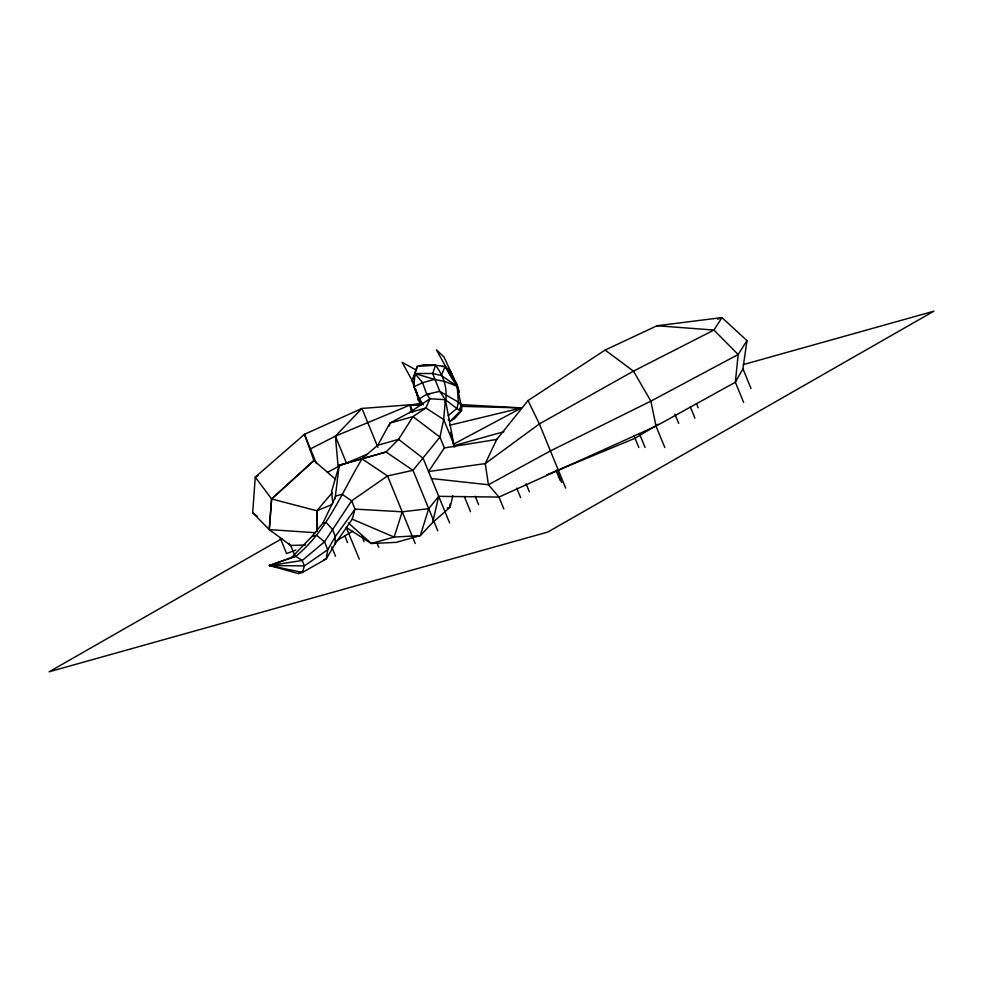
<?xml version="1.0" encoding="UTF-8"?>
<svg xmlns="http://www.w3.org/2000/svg" width="983" height="983" viewBox="0 0 983 983"><rect width="100%" height="100%" fill="white"/><g stroke="black" fill="none" stroke-linecap="round" stroke-linejoin="round"><path stroke-width="1.47" d="M445.311 402.391C448.051 389.047 443.64 375.985 435.506 365.234L424.029 364.693L417.284 366.389L414.986 372.68L412.172 380.937L415.944 391.91L421.535 403.669L413.868 386.847L414.949 373.528L417.284 366.389L435.506 365.234L445.029 366.524L447.756 368.723M335.019 544.004L335.338 536.485L332.414 529.346L326.245 522.612L322.989 523.005L311.844 536.534L291.718 557.447L269.477 565.52L298.328 573.593L302.469 572.425L326.27 558.922L335.019 544.004L352.246 519.159L355.035 509.12L351.631 500.826L342.047 494.265L335.854 495.997L322.989 523.005M448.223 419.913L450.509 420.884L454.441 418.758L461.555 410.697L461.887 405.107L458.348 402.121L439.745 391.345L432.68 373.491L435.506 365.234M294.593 554.99L290.673 545.454L269.268 529.616L252.692 512.733L255.248 477.136L304.46 434.314L361.953 408.436L420.638 404.001M315.531 532.712L269.268 529.616L271.603 498.934L313.921 460.548L304.46 434.314L316.452 463.546M269.268 529.616L271.603 498.934M423.268 404.775L419.237 398.791L426.769 394.306L439.745 391.345L445.397 399.712L443.689 419.52L439.942 437.116L412.995 470.341L387.511 475.932L351.631 500.826L324.501 541.793L302.186 560.519L269.477 565.52L302.469 572.425L304.398 565.889L302.186 560.519L295.846 556.292L291.718 557.447M450.509 420.884L460.29 411.115L461.027 404.627L456.837 385.447M359.274 559.167L346.274 527.478L371.291 543.476L396.198 542.37L420.306 535.612L428.711 508.666L438.713 496.341L498.971 497.066L656.017 426.081L735.358 382.252L742.927 368.76L746.982 340.597L721.94 317.607L657.025 325.742L605.123 350.059L528.055 400.536L496.747 439.426L485.246 463.595L488.428 484.766L498.971 497.066L503.861 508.985M389.305 426.057L389.944 423.071L409.616 412.541L429.878 398.742L445.397 399.712L460.29 411.115L461.555 410.697M348.265 522.858L371.291 543.476L394.146 537.074L420.306 535.612L432.68 522.489L438.713 496.341M452.856 495.776L450.103 507.203L432.68 522.489M448.137 415.686L457.009 408.314L458.348 402.121L457.107 384.439L450.718 373.098M335.068 498.86L339.196 465.242L386.012 452.008L398.582 439.376L412.958 416.62L425.86 407.994L429.878 398.742L426.769 394.306L422.567 382.694L414.949 373.528L412.172 380.937M428.711 508.666L402.219 511.799L394.146 537.074L352.246 519.159M445.029 366.524L456.69 386.012L441.342 375.518L445.029 366.524L441.994 366.475M361.904 458.766L377.816 445.201L389.944 423.071L412.958 416.62L439.942 437.116L444.377 447.929L428.551 471.545L485.246 463.595L539.372 423.919L633.482 371.132L713.953 330.055L721.94 317.607L717.664 319.168M428.453 401.15L429.878 398.742M746.982 340.597L738.159 354.519L735.358 382.252L743.652 402.477M332.426 492.458L316.882 510.779L317.017 531.336L316.882 510.767M309.571 449.354L335.387 436.145L361.953 408.436L377.951 447.437M257.964 475.747L255.248 477.136L271.615 498.959L313.921 460.548L335.633 479.348M658.205 424.275L635.055 438.271L546.609 474.875M337.12 540.429L352.737 531.25M298.328 573.593L302.211 571.356M282.096 538.537L49.15 671.794L547.826 532.036L933.85 311.206L743.246 364.619M327.45 472.393L338.127 466.63L367.753 453.962M453.999 443.935L521.506 407.92L460.241 404.591M413.868 386.847L422.567 382.694L434.375 379.401L444.709 381.465L456.69 386.012M338.127 466.63L335.387 436.145L410.058 405.021L420.613 404.124M332.082 504.463L316.882 510.779L271.615 498.959M295.895 550.025L286.581 553.54L279.983 537.443M273.987 566.294L269.477 565.52L295.846 556.292C327.228 530.808 341.703 492.471 362.051 458.84L386.012 452.008L412.995 470.341L437.767 530.722M409.616 412.541L425.86 407.994L443.689 419.52L454.883 446.798M377.816 445.201L398.582 439.376L423.095 458.25L449.6 522.895M454.072 445.668L503.886 431.709M311.844 536.534L316.551 535.207L324.501 541.793L327.732 549.694L326.27 558.922L323.923 559.573M447.228 508.002L450.103 507.203L449.944 504.144M449.981 425.172L521.506 407.92L461.961 406.372M444.377 447.929L496.747 439.426M402.219 511.799L355.035 509.12L335.338 536.485L327.732 549.694L304.398 565.889L269.477 565.52L272.389 565.299M305.467 545.012L290.673 545.454L288.695 543.402M269.477 565.52L272.549 565.458M411.25 411.005L410.058 405.021L420.749 405.303M426.769 394.306L429.669 394.502M657.025 325.742L713.953 330.055L738.159 354.519L650.857 401.138L550.799 450.718L488.428 484.766L431.402 478.524M441.342 375.518L432.68 373.491L414.949 373.528L434.375 379.401M415.907 369.903L402.133 362.309L413.02 382.092M605.123 350.059L633.482 371.132L650.857 401.138L656.017 426.081L664.815 447.535M252.692 512.733L257.472 516.419M450.275 370.861L448.432 368.441L453.753 378.553L450.275 370.861L451.873 374.732L451.308 372.975M453.04 378.271L456.026 383.579M415.809 389.096L418.34 399.946L420.884 405.094M528.055 400.536L539.372 423.919L565.692 488.109M742.927 368.76L751.037 388.531M696.492 403.583L698.2 407.748M690.287 406.827L694.932 418.168M674.916 414.175L678.7 423.39M639.319 433.442L645.081 447.498M633.974 435.629L638.839 447.486M556.587 470.095L561.698 482.579M556.427 471.287L560.212 480.503M526.102 483.882L529.346 491.783M516.739 488.17L520.634 497.668M475.145 496.206L478.623 504.672M464.308 496.55L470.538 511.713M410.058 405.021L412.921 412M415.219 543.488L387.511 475.932L362.051 458.84L339.196 465.242L331.566 491.611L332.77 503.149M335.387 436.145L346.507 463.288M377.042 543.132L378.738 547.261M361.867 536.116L364.091 541.535M344.726 535.661L347.564 542.591M331.701 546.904L335.498 556.169M456.935 385.103L459.172 392.229L457.107 384.439M459.491 408.301L460.29 411.115M450.853 432.336L454.011 446.982M445.397 399.712L453.728 443.972M416.964 392.401L418.34 399.946M414.986 372.68L415.145 375.727M454.134 379.168L452.413 378.86L436.452 349.85L444.07 357.05L454.134 379.168"/></g></svg>
